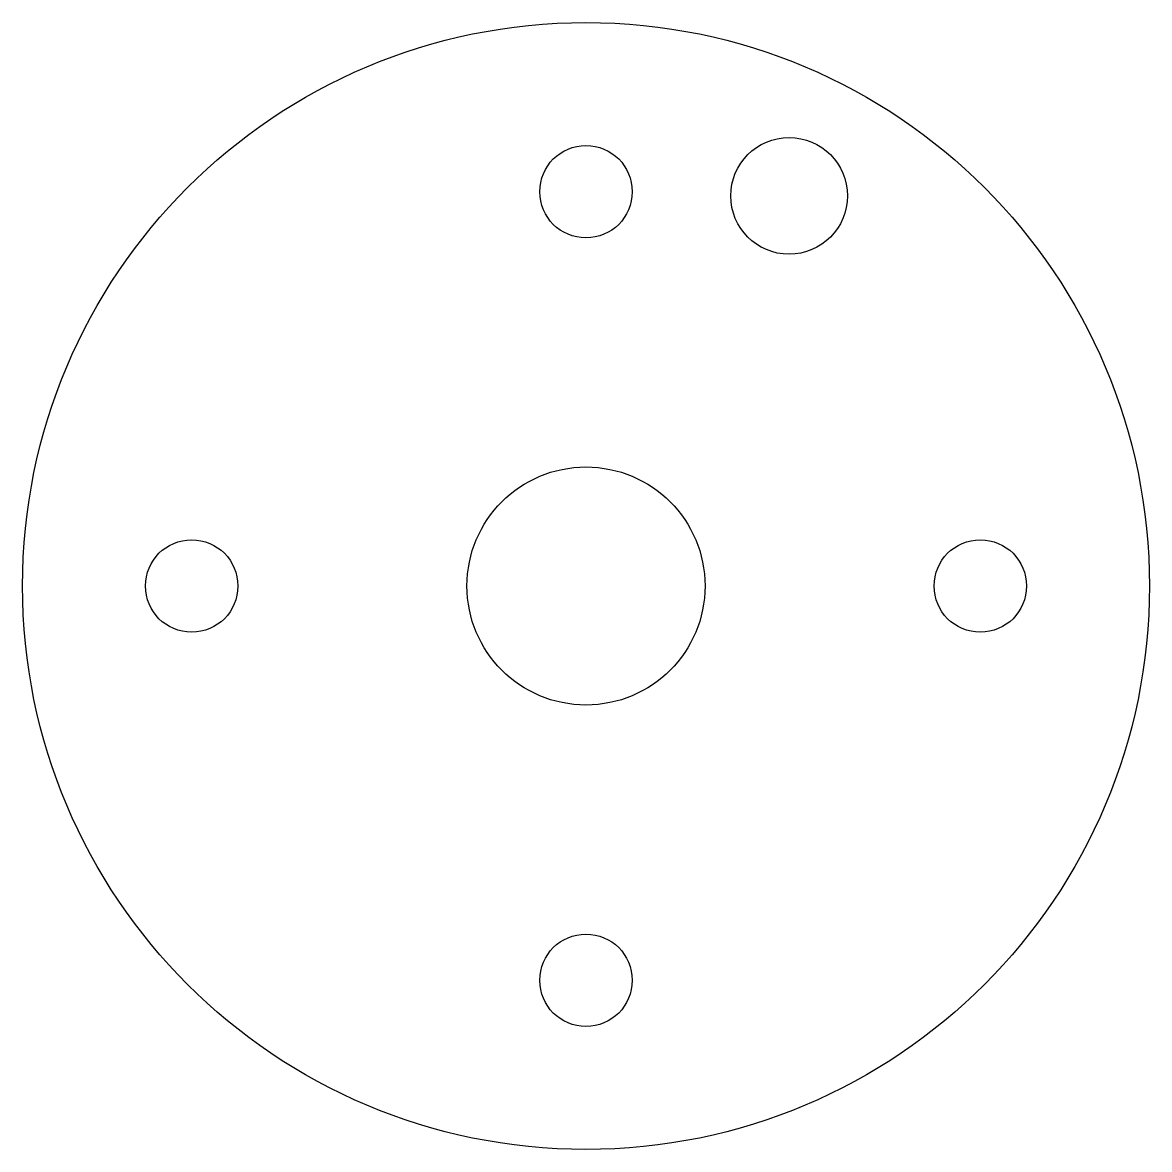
# Model space of a CAD drawing. Header units: millimetres. Extents: x -18.6 to 18.6, y -18.6 to 18.6.
import ezdxf

# ---------------------------------------------------------------- set-up
doc = ezdxf.new("R2010")
doc.units = ezdxf.units.MM

msp = doc.modelspace()

# ---------------------------------------------------------------- linework, layer by layer
at = {"color": 7, "linetype": 'Continuous', "lineweight": 25}
for centre, radius in [((0, 0), 18.576), ((0, 13), 1.524), ((6.695, 12.862), 1.924), ((0, 0), 3.924), ((-13, 0), 1.524), ((13, 0), 1.524), ((0, -13), 1.524)]:
    msp.add_circle(centre, radius, dxfattribs=at)

doc.saveas('drawing.dxf')
